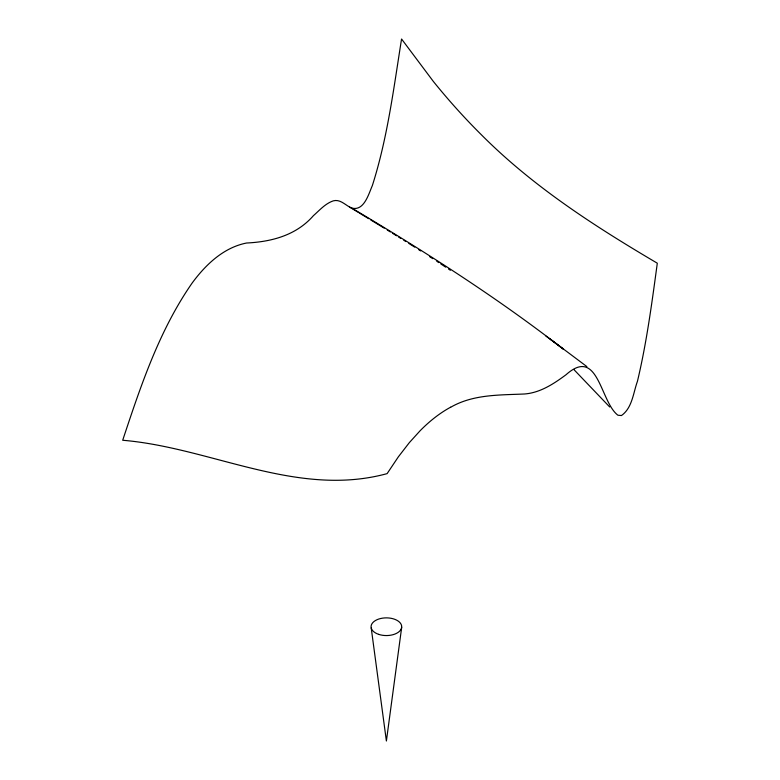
<?xml version="1.0" encoding="UTF-8"?>
<svg xmlns="http://www.w3.org/2000/svg" width="780" height="780" viewBox="0 0 780 780"><rect width="100%" height="100%" fill="white"/><g stroke="black" fill="none" stroke-linecap="round" stroke-linejoin="round"><path stroke-width="1.17" d="M401.68 627.325L386.392 741L371.212 627.958M450.616 407.296C473.128 394.212 499.58 395.138 524.667 393.978C540.325 392.73 553.761 383.828 566.026 374.741C598.406 345.842 600.073 401.768 617.916 415.223L621.455 415.545C632.288 407.969 633.262 392.788 637.455 381.264C646.717 342.401 651.924 302.738 657.306 263.201C594.633 226.249 532.779 186.469 481.221 134.618A426.007 245.953 60 0 1 433.378 81.481L401.563 39C393.705 88.169 387.523 138.031 372.333 185.62C368.569 194.132 363.928 211.936 351.244 207.889C345.423 205.286 340.334 198.919 333.314 200.85C325.289 203.551 319.595 210.23 313.423 215.67C296.205 235.345 271.703 241.78 246.558 243.019C223.528 247.553 205.666 264.673 192.192 282.974C159.188 330.379 140.741 385.915 122.694 440.261C211.204 447.642 297.112 498.157 387.114 473.626L398.365 456.817L409.363 442.601L420.098 430.765A126.253 73.632 -64.6 0 1 450.616 407.209M352.287 208.367C424.915 251.589 496.392 297.102 563.189 349.011L550.27 339.241M349.547 207.051L358.147 212.277M359.102 212.852L368.648 218.663M370.715 219.921L384.16 228.13M387.26 230.032L390.361 231.943M392.428 233.22L396.562 235.774M398.629 237.061L400.696 238.349M403.796 240.269L405.863 241.556M408.827 243.418L414.755 247.153M418.714 249.668L420.693 250.926M429.683 256.678L432.715 258.638M436.761 261.271L438.789 262.597M440.807 263.923L445.712 267.16M448.51 269.022L450.382 270.27M545.981 336.141L554.609 342.371M554.551 342.361L586.882 366.6M573.846 369.515L609.697 406.975M378.709 634.374A15.327 8.853 0 0 0 401.71 626.72A15.327 8.853 0 0 0 378.739 619.047A15.327 8.853 0 0 0 378.709 634.374"/></g></svg>
